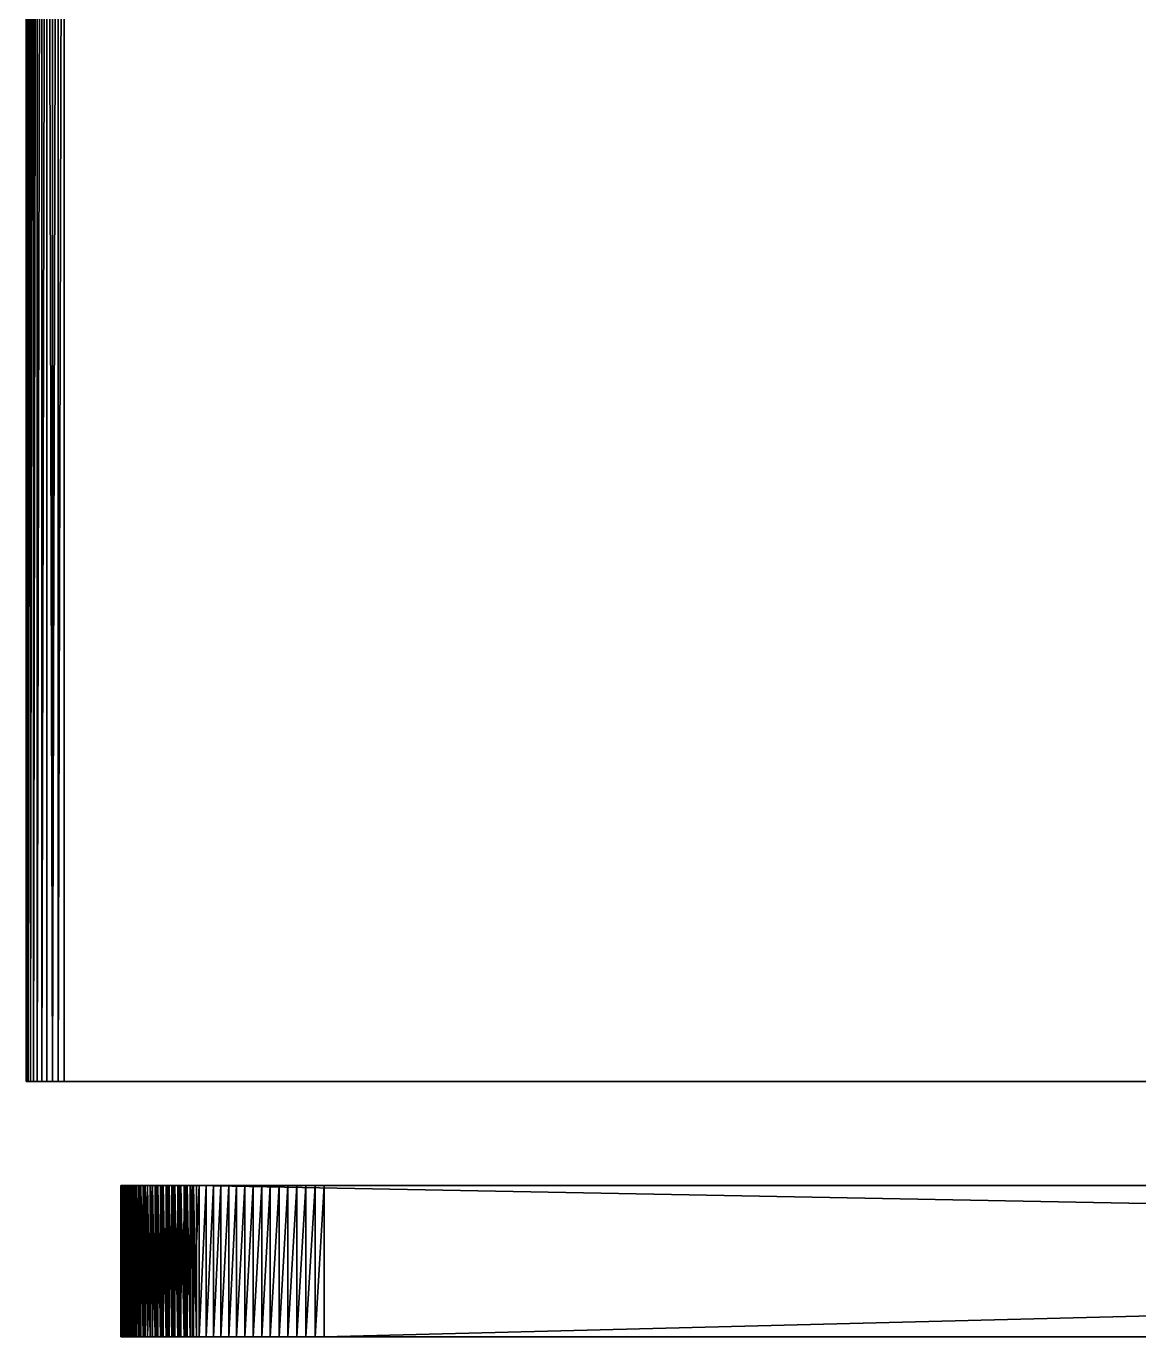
# Model space of a CAD drawing. Extents: x 15456 to 15896, y 31091 to 32891.
# Drawn here: x 15456.5 to 15515.3, y 31091.4 to 31160.6 of the extents above; entities that cross this region are included whole.
import ezdxf

# ---------------------------------------------------------------- set-up
doc = ezdxf.new("R2010")
doc.units = 0
doc.header["$MEASUREMENT"] = 0
doc.layers.get('0').update_dxf_attribs({"linetype": 'CONTINUOUS'})
doc.layers.add('ARCHITEKTURA_OBECN_', color=7, linetype='CONTINUOUS')

# ---------------------------------------------------------------- blocks, each defined once
blk = doc.blocks.new('*X1')
at = {"layer": 'ARCHITEKTURA_OBECN_', "color": 0, "linetype": 'Continuous'}
mesh = blk.add_polyface(dxfattribs=at)
corners = [(15462.455, 31099.358, 401.102), (15462.105, 31099.358, 402.014), (15465.239, 31099.358, 397.126), (15461.83, 31099.358, 402.952), (15461.633, 31099.358, 403.909), (15461.513, 31099.358, 404.878), (15461.474, 31099.358, 405.855), (15461.474, 31099.358, 451.05), (15461.487, 31099.358, 451.38), (15461.528, 31099.358, 451.708), (15461.596, 31099.358, 452.032), (15461.69, 31099.358, 452.349), (15461.811, 31099.358, 452.657), (15461.956, 31099.358, 452.954), (15462.125, 31099.358, 453.238), (15462.317, 31099.358, 453.507), (15462.531, 31099.358, 453.759), (15462.765, 31099.358, 453.993), (15463.017, 31099.358, 454.206), (15463.286, 31099.358, 454.398), (15463.57, 31099.358, 454.568), (15463.867, 31099.358, 454.713), (15464.175, 31099.358, 454.833), (15464.492, 31099.358, 454.927), (15464.815, 31099.358, 454.995), (15465.143, 31099.358, 455.036), (15465.474, 31099.358, 455.05), (15581.769, 31099.358, 414.905), (15581.547, 31099.358, 414.502), (15581.36, 31099.358, 414.081), (15472.219, 31099.358, 393.92), (15471.253, 31099.358, 394.062), (15470.3, 31099.358, 394.282), (15469.369, 31099.358, 394.578), (15468.466, 31099.358, 394.95), (15467.595, 31099.358, 395.393), (15466.763, 31099.358, 395.906), (15465.976, 31099.358, 396.485)]
mesh.append_faces([[corners[k] for k in face] for face in [(29, 30, 26)]], dxfattribs={"vtx0": -1, "vtx1": -1, "vtx2": -1, "color": 0})
mesh.append_faces([[corners[k] for k in face] for face in [(0, 1, 2), (1, 3, 2), (3, 4, 2), (4, 5, 2), (5, 6, 2), (6, 7, 2), (7, 8, 2), (8, 9, 2), (9, 10, 2), (10, 11, 2), (11, 12, 2), (12, 13, 2), (13, 14, 2), (14, 15, 2), (15, 16, 2), (16, 17, 2), (17, 18, 2), (18, 19, 2), (19, 20, 2), (20, 21, 2), (21, 22, 2), (22, 23, 2), (23, 24, 2), (24, 25, 2), (25, 26, 2), (27, 28, 26), (28, 29, 26), (30, 31, 26), (31, 32, 26), (32, 33, 26), (33, 34, 26), (34, 35, 26), (35, 36, 26), (36, 37, 26), (37, 2, 26)]], dxfattribs={"vtx1": -1, "vtx2": -1, "color": 0})
mesh = blk.add_polyface(dxfattribs=at)
corners = [(15461.474, 31099.358, 451.05), (15461.474, 31091.358, 451.05), (15461.48, 31091.358, 451.215), (15461.48, 31099.358, 451.215), (15461.487, 31091.358, 451.38), (15461.487, 31099.358, 451.38)]
mesh.append_faces([[corners[k] for k in face] for face in [(3, 0, 2), (2, 4, 3)]], dxfattribs={"vtx1": -1, "vtx2": -1, "color": 0})
mesh.append_faces([[corners[k] for k in face] for face in [(0, 1, 2), (4, 5, 3)]], dxfattribs={"vtx2": -1, "color": 0})
mesh = blk.add_polyface(dxfattribs=at)
corners = [(15461.474, 31099.358, 405.855), (15461.474, 31091.358, 405.855), (15461.474, 31091.358, 451.05), (15461.474, 31099.358, 451.05)]
mesh.append_faces([[corners[k] for k in face] for face in [(3, 0, 2)]], dxfattribs={"vtx1": -1, "color": 0})
mesh.append_faces([[corners[k] for k in face] for face in [(0, 1, 2)]], dxfattribs={"vtx2": -1, "color": 0})
mesh = blk.add_polyface(dxfattribs=at)
corners = [(15461.513, 31099.358, 404.878), (15461.513, 31091.358, 404.878), (15461.494, 31091.358, 405.367), (15461.494, 31099.358, 405.367), (15461.474, 31091.358, 405.855), (15461.474, 31099.358, 405.855)]
mesh.append_faces([[corners[k] for k in face] for face in [(3, 0, 2), (2, 4, 3)]], dxfattribs={"vtx1": -1, "vtx2": -1, "color": 0})
mesh.append_faces([[corners[k] for k in face] for face in [(0, 1, 2), (4, 5, 3)]], dxfattribs={"vtx2": -1, "color": 0})
mesh = blk.add_polyface(dxfattribs=at)
corners = [(15461.487, 31099.358, 451.38), (15461.487, 31091.358, 451.38), (15461.508, 31091.358, 451.544), (15461.508, 31099.358, 451.544), (15461.528, 31091.358, 451.708), (15461.528, 31099.358, 451.708)]
mesh.append_faces([[corners[k] for k in face] for face in [(3, 0, 2), (2, 4, 3)]], dxfattribs={"vtx1": -1, "vtx2": -1, "color": 0})
mesh.append_faces([[corners[k] for k in face] for face in [(0, 1, 2), (4, 5, 3)]], dxfattribs={"vtx2": -1, "color": 0})
mesh = blk.add_polyface(dxfattribs=at)
corners = [(15461.633, 31099.358, 403.909), (15461.633, 31091.358, 403.909), (15461.573, 31091.358, 404.393), (15461.573, 31099.358, 404.393), (15461.513, 31091.358, 404.878), (15461.513, 31099.358, 404.878)]
mesh.append_faces([[corners[k] for k in face] for face in [(3, 0, 2), (2, 4, 3)]], dxfattribs={"vtx1": -1, "vtx2": -1, "color": 0})
mesh.append_faces([[corners[k] for k in face] for face in [(0, 1, 2), (4, 5, 3)]], dxfattribs={"vtx2": -1, "color": 0})
mesh = blk.add_polyface(dxfattribs=at)
corners = [(15461.528, 31099.358, 451.708), (15461.528, 31091.358, 451.708), (15461.562, 31091.358, 451.87), (15461.562, 31099.358, 451.87), (15461.596, 31091.358, 452.032), (15461.596, 31099.358, 452.032)]
mesh.append_faces([[corners[k] for k in face] for face in [(3, 0, 2), (2, 4, 3)]], dxfattribs={"vtx1": -1, "vtx2": -1, "color": 0})
mesh.append_faces([[corners[k] for k in face] for face in [(0, 1, 2), (4, 5, 3)]], dxfattribs={"vtx2": -1, "color": 0})
mesh = blk.add_polyface(dxfattribs=at)
corners = [(15461.596, 31099.358, 452.032), (15461.596, 31091.358, 452.032), (15461.643, 31091.358, 452.19), (15461.643, 31099.358, 452.19), (15461.69, 31091.358, 452.349), (15461.69, 31099.358, 452.349)]
mesh.append_faces([[corners[k] for k in face] for face in [(3, 0, 2), (2, 4, 3)]], dxfattribs={"vtx1": -1, "vtx2": -1, "color": 0})
mesh.append_faces([[corners[k] for k in face] for face in [(0, 1, 2), (4, 5, 3)]], dxfattribs={"vtx2": -1, "color": 0})
mesh = blk.add_polyface(dxfattribs=at)
corners = [(15461.83, 31099.358, 402.952), (15461.83, 31091.358, 402.952), (15461.731, 31091.358, 403.43), (15461.731, 31099.358, 403.43), (15461.633, 31091.358, 403.909), (15461.633, 31099.358, 403.909)]
mesh.append_faces([[corners[k] for k in face] for face in [(3, 0, 2), (2, 4, 3)]], dxfattribs={"vtx1": -1, "vtx2": -1, "color": 0})
mesh.append_faces([[corners[k] for k in face] for face in [(0, 1, 2), (4, 5, 3)]], dxfattribs={"vtx2": -1, "color": 0})
mesh = blk.add_polyface(dxfattribs=at)
corners = [(15461.69, 31099.358, 452.349), (15461.69, 31091.358, 452.349), (15461.75, 31091.358, 452.503), (15461.75, 31099.358, 452.503), (15461.811, 31091.358, 452.657), (15461.811, 31099.358, 452.657)]
mesh.append_faces([[corners[k] for k in face] for face in [(3, 0, 2), (2, 4, 3)]], dxfattribs={"vtx1": -1, "vtx2": -1, "color": 0})
mesh.append_faces([[corners[k] for k in face] for face in [(0, 1, 2), (4, 5, 3)]], dxfattribs={"vtx2": -1, "color": 0})
mesh = blk.add_polyface(dxfattribs=at)
corners = [(15461.811, 31099.358, 452.657), (15461.811, 31091.358, 452.657), (15461.883, 31091.358, 452.805), (15461.883, 31099.358, 452.805), (15461.956, 31091.358, 452.954), (15461.956, 31099.358, 452.954)]
mesh.append_faces([[corners[k] for k in face] for face in [(3, 0, 2), (2, 4, 3)]], dxfattribs={"vtx1": -1, "vtx2": -1, "color": 0})
mesh.append_faces([[corners[k] for k in face] for face in [(0, 1, 2), (4, 5, 3)]], dxfattribs={"vtx2": -1, "color": 0})
mesh = blk.add_polyface(dxfattribs=at)
corners = [(15462.105, 31099.358, 402.014), (15462.105, 31091.358, 402.014), (15461.967, 31091.358, 402.483), (15461.967, 31099.358, 402.483), (15461.83, 31091.358, 402.952), (15461.83, 31099.358, 402.952)]
mesh.append_faces([[corners[k] for k in face] for face in [(3, 0, 2), (2, 4, 3)]], dxfattribs={"vtx1": -1, "vtx2": -1, "color": 0})
mesh.append_faces([[corners[k] for k in face] for face in [(0, 1, 2), (4, 5, 3)]], dxfattribs={"vtx2": -1, "color": 0})
mesh = blk.add_polyface(dxfattribs=at)
corners = [(15461.956, 31099.358, 452.954), (15461.956, 31091.358, 452.954), (15462.04, 31091.358, 453.096), (15462.04, 31099.358, 453.096), (15462.125, 31091.358, 453.238), (15462.125, 31099.358, 453.238)]
mesh.append_faces([[corners[k] for k in face] for face in [(3, 0, 2), (2, 4, 3)]], dxfattribs={"vtx1": -1, "vtx2": -1, "color": 0})
mesh.append_faces([[corners[k] for k in face] for face in [(0, 1, 2), (4, 5, 3)]], dxfattribs={"vtx2": -1, "color": 0})
mesh = blk.add_polyface(dxfattribs=at)
corners = [(15462.455, 31099.358, 401.102), (15462.455, 31091.358, 401.102), (15462.28, 31091.358, 401.558), (15462.28, 31099.358, 401.558), (15462.105, 31091.358, 402.014), (15462.105, 31099.358, 402.014)]
mesh.append_faces([[corners[k] for k in face] for face in [(3, 0, 2), (2, 4, 3)]], dxfattribs={"vtx1": -1, "vtx2": -1, "color": 0})
mesh.append_faces([[corners[k] for k in face] for face in [(0, 1, 2), (4, 5, 3)]], dxfattribs={"vtx2": -1, "color": 0})
mesh = blk.add_polyface(dxfattribs=at)
corners = [(15462.125, 31099.358, 453.238), (15462.125, 31091.358, 453.238), (15462.221, 31091.358, 453.372), (15462.221, 31099.358, 453.372), (15462.317, 31091.358, 453.507), (15462.317, 31099.358, 453.507)]
mesh.append_faces([[corners[k] for k in face] for face in [(3, 0, 2), (2, 4, 3)]], dxfattribs={"vtx1": -1, "vtx2": -1, "color": 0})
mesh.append_faces([[corners[k] for k in face] for face in [(0, 1, 2), (4, 5, 3)]], dxfattribs={"vtx2": -1, "color": 0})
mesh = blk.add_polyface(dxfattribs=at)
corners = [(15462.317, 31099.358, 453.507), (15462.317, 31091.358, 453.507), (15462.424, 31091.358, 453.633), (15462.424, 31099.358, 453.633), (15462.531, 31091.358, 453.759), (15462.531, 31099.358, 453.759)]
mesh.append_faces([[corners[k] for k in face] for face in [(3, 0, 2), (2, 4, 3)]], dxfattribs={"vtx1": -1, "vtx2": -1, "color": 0})
mesh.append_faces([[corners[k] for k in face] for face in [(0, 1, 2), (4, 5, 3)]], dxfattribs={"vtx2": -1, "color": 0})
mesh = blk.add_polyface(dxfattribs=at)
corners = [(15462.878, 31099.358, 400.221), (15462.878, 31091.358, 400.221), (15462.667, 31091.358, 400.661), (15462.667, 31099.358, 400.661), (15462.455, 31091.358, 401.102), (15462.455, 31099.358, 401.102)]
mesh.append_faces([[corners[k] for k in face] for face in [(3, 0, 2), (2, 4, 3)]], dxfattribs={"vtx1": -1, "vtx2": -1, "color": 0})
mesh.append_faces([[corners[k] for k in face] for face in [(0, 1, 2), (4, 5, 3)]], dxfattribs={"vtx2": -1, "color": 0})
mesh = blk.add_polyface(dxfattribs=at)
corners = [(15462.531, 31099.358, 453.759), (15462.531, 31091.358, 453.759), (15462.648, 31091.358, 453.876), (15462.648, 31099.358, 453.876), (15462.765, 31091.358, 453.993), (15462.765, 31099.358, 453.993)]
mesh.append_faces([[corners[k] for k in face] for face in [(3, 0, 2), (2, 4, 3)]], dxfattribs={"vtx1": -1, "vtx2": -1, "color": 0})
mesh.append_faces([[corners[k] for k in face] for face in [(0, 1, 2), (4, 5, 3)]], dxfattribs={"vtx2": -1, "color": 0})
mesh = blk.add_polyface(dxfattribs=at)
corners = [(15462.765, 31099.358, 453.993), (15462.765, 31091.358, 453.993), (15462.891, 31091.358, 454.1), (15462.891, 31099.358, 454.1), (15463.017, 31091.358, 454.206), (15463.017, 31099.358, 454.206)]
mesh.append_faces([[corners[k] for k in face] for face in [(3, 0, 2), (2, 4, 3)]], dxfattribs={"vtx1": -1, "vtx2": -1, "color": 0})
mesh.append_faces([[corners[k] for k in face] for face in [(0, 1, 2), (4, 5, 3)]], dxfattribs={"vtx2": -1, "color": 0})
mesh = blk.add_polyface(dxfattribs=at)
corners = [(15463.372, 31099.358, 399.378), (15463.372, 31091.358, 399.378), (15463.125, 31091.358, 399.799), (15463.125, 31099.358, 399.799), (15462.878, 31091.358, 400.221), (15462.878, 31099.358, 400.221)]
mesh.append_faces([[corners[k] for k in face] for face in [(3, 0, 2), (2, 4, 3)]], dxfattribs={"vtx1": -1, "vtx2": -1, "color": 0})
mesh.append_faces([[corners[k] for k in face] for face in [(0, 1, 2), (4, 5, 3)]], dxfattribs={"vtx2": -1, "color": 0})
mesh = blk.add_polyface(dxfattribs=at)
corners = [(15463.017, 31099.358, 454.206), (15463.017, 31091.358, 454.206), (15463.151, 31091.358, 454.302), (15463.151, 31099.358, 454.302), (15463.286, 31091.358, 454.398), (15463.286, 31099.358, 454.398)]
mesh.append_faces([[corners[k] for k in face] for face in [(3, 0, 2), (2, 4, 3)]], dxfattribs={"vtx1": -1, "vtx2": -1, "color": 0})
mesh.append_faces([[corners[k] for k in face] for face in [(0, 1, 2), (4, 5, 3)]], dxfattribs={"vtx2": -1, "color": 0})
mesh = blk.add_polyface(dxfattribs=at)
corners = [(15463.286, 31099.358, 454.398), (15463.286, 31091.358, 454.398), (15463.428, 31091.358, 454.483), (15463.428, 31099.358, 454.483), (15463.57, 31091.358, 454.568), (15463.57, 31099.358, 454.568)]
mesh.append_faces([[corners[k] for k in face] for face in [(3, 0, 2), (2, 4, 3)]], dxfattribs={"vtx1": -1, "vtx2": -1, "color": 0})
mesh.append_faces([[corners[k] for k in face] for face in [(0, 1, 2), (4, 5, 3)]], dxfattribs={"vtx2": -1, "color": 0})
mesh = blk.add_polyface(dxfattribs=at)
corners = [(15463.932, 31099.358, 398.577), (15463.932, 31091.358, 398.577), (15463.652, 31091.358, 398.977), (15463.652, 31099.358, 398.977), (15463.372, 31091.358, 399.378), (15463.372, 31099.358, 399.378)]
mesh.append_faces([[corners[k] for k in face] for face in [(3, 0, 2), (2, 4, 3)]], dxfattribs={"vtx1": -1, "vtx2": -1, "color": 0})
mesh.append_faces([[corners[k] for k in face] for face in [(0, 1, 2), (4, 5, 3)]], dxfattribs={"vtx2": -1, "color": 0})
mesh = blk.add_polyface(dxfattribs=at)
corners = [(15463.57, 31099.358, 454.568), (15463.57, 31091.358, 454.568), (15463.718, 31091.358, 454.64), (15463.718, 31099.358, 454.64), (15463.867, 31091.358, 454.713), (15463.867, 31099.358, 454.713)]
mesh.append_faces([[corners[k] for k in face] for face in [(3, 0, 2), (2, 4, 3)]], dxfattribs={"vtx1": -1, "vtx2": -1, "color": 0})
mesh.append_faces([[corners[k] for k in face] for face in [(0, 1, 2), (4, 5, 3)]], dxfattribs={"vtx2": -1, "color": 0})
mesh = blk.add_polyface(dxfattribs=at)
corners = [(15463.867, 31099.358, 454.713), (15463.867, 31091.358, 454.713), (15464.021, 31091.358, 454.773), (15464.021, 31099.358, 454.773), (15464.175, 31091.358, 454.833), (15464.175, 31099.358, 454.833)]
mesh.append_faces([[corners[k] for k in face] for face in [(3, 0, 2), (2, 4, 3)]], dxfattribs={"vtx1": -1, "vtx2": -1, "color": 0})
mesh.append_faces([[corners[k] for k in face] for face in [(0, 1, 2), (4, 5, 3)]], dxfattribs={"vtx2": -1, "color": 0})
mesh = blk.add_polyface(dxfattribs=at)
corners = [(15464.556, 31099.358, 397.825), (15464.556, 31091.358, 397.825), (15464.244, 31091.358, 398.201), (15464.244, 31099.358, 398.201), (15463.932, 31091.358, 398.577), (15463.932, 31099.358, 398.577)]
mesh.append_faces([[corners[k] for k in face] for face in [(3, 0, 2), (2, 4, 3)]], dxfattribs={"vtx1": -1, "vtx2": -1, "color": 0})
mesh.append_faces([[corners[k] for k in face] for face in [(0, 1, 2), (4, 5, 3)]], dxfattribs={"vtx2": -1, "color": 0})
mesh = blk.add_polyface(dxfattribs=at)
corners = [(15464.175, 31099.358, 454.833), (15464.175, 31091.358, 454.833), (15464.333, 31091.358, 454.88), (15464.333, 31099.358, 454.88), (15464.492, 31091.358, 454.927), (15464.492, 31099.358, 454.927)]
mesh.append_faces([[corners[k] for k in face] for face in [(3, 0, 2), (2, 4, 3)]], dxfattribs={"vtx1": -1, "vtx2": -1, "color": 0})
mesh.append_faces([[corners[k] for k in face] for face in [(0, 1, 2), (4, 5, 3)]], dxfattribs={"vtx2": -1, "color": 0})
mesh = blk.add_polyface(dxfattribs=at)
corners = [(15464.492, 31099.358, 454.927), (15464.492, 31091.358, 454.927), (15464.653, 31091.358, 454.961), (15464.653, 31099.358, 454.961), (15464.815, 31091.358, 454.995), (15464.815, 31099.358, 454.995)]
mesh.append_faces([[corners[k] for k in face] for face in [(3, 0, 2), (2, 4, 3)]], dxfattribs={"vtx1": -1, "vtx2": -1, "color": 0})
mesh.append_faces([[corners[k] for k in face] for face in [(0, 1, 2), (4, 5, 3)]], dxfattribs={"vtx2": -1, "color": 0})
mesh = blk.add_polyface(dxfattribs=at)
corners = [(15465.239, 31099.358, 397.126), (15465.239, 31091.358, 397.126), (15464.897, 31091.358, 397.476), (15464.897, 31099.358, 397.476), (15464.556, 31091.358, 397.825), (15464.556, 31099.358, 397.825)]
mesh.append_faces([[corners[k] for k in face] for face in [(3, 0, 2), (2, 4, 3)]], dxfattribs={"vtx1": -1, "vtx2": -1, "color": 0})
mesh.append_faces([[corners[k] for k in face] for face in [(0, 1, 2), (4, 5, 3)]], dxfattribs={"vtx2": -1, "color": 0})
mesh = blk.add_polyface(dxfattribs=at)
corners = [(15464.815, 31099.358, 454.995), (15464.815, 31091.358, 454.995), (15464.979, 31091.358, 455.016), (15464.979, 31099.358, 455.016), (15465.143, 31091.358, 455.036), (15465.143, 31099.358, 455.036)]
mesh.append_faces([[corners[k] for k in face] for face in [(3, 0, 2), (2, 4, 3)]], dxfattribs={"vtx1": -1, "vtx2": -1, "color": 0})
mesh.append_faces([[corners[k] for k in face] for face in [(0, 1, 2), (4, 5, 3)]], dxfattribs={"vtx2": -1, "color": 0})
mesh = blk.add_polyface(dxfattribs=at)
corners = [(15465.143, 31099.358, 455.036), (15465.143, 31091.358, 455.036), (15465.308, 31091.358, 455.043), (15465.308, 31099.358, 455.043), (15465.474, 31091.358, 455.05), (15465.474, 31099.358, 455.05)]
mesh.append_faces([[corners[k] for k in face] for face in [(3, 0, 2), (2, 4, 3)]], dxfattribs={"vtx1": -1, "vtx2": -1, "color": 0})
mesh.append_faces([[corners[k] for k in face] for face in [(0, 1, 2), (4, 5, 3)]], dxfattribs={"vtx2": -1, "color": 0})
mesh = blk.add_polyface(dxfattribs=at)
corners = [(15465.976, 31099.358, 396.485), (15465.976, 31091.358, 396.485), (15465.607, 31091.358, 396.806), (15465.607, 31099.358, 396.806), (15465.239, 31091.358, 397.126), (15465.239, 31099.358, 397.126)]
mesh.append_faces([[corners[k] for k in face] for face in [(3, 0, 2), (2, 4, 3)]], dxfattribs={"vtx1": -1, "vtx2": -1, "color": 0})
mesh.append_faces([[corners[k] for k in face] for face in [(0, 1, 2), (4, 5, 3)]], dxfattribs={"vtx2": -1, "color": 0})
mesh = blk.add_polyface(dxfattribs=at)
corners = [(15587.73, 31099.358, 417.411), (15587.277, 31099.358, 417.497), (15465.474, 31099.358, 455.05), (15586.819, 31099.358, 417.545), (15586.358, 31099.358, 417.555), (15585.899, 31099.358, 417.526), (15585.443, 31099.358, 417.459), (15584.995, 31099.358, 417.353), (15584.556, 31099.358, 417.211), (15584.132, 31099.358, 417.033), (15583.724, 31099.358, 416.819), (15583.335, 31099.358, 416.572), (15582.968, 31099.358, 416.294), (15582.625, 31099.358, 415.986), (15582.31, 31099.358, 415.65), (15582.024, 31099.358, 415.289), (15581.769, 31099.358, 414.905), (15581.36, 31099.358, 414.081), (15581.208, 31099.358, 413.646), (15472.219, 31099.358, 393.92), (15581.094, 31099.358, 413.2), (15581.017, 31099.358, 412.745), (15580.978, 31099.358, 412.286), (15580.978, 31099.358, 411.826), (15581.017, 31099.358, 411.367), (15581.094, 31099.358, 410.913), (15581.208, 31099.358, 410.466), (15581.36, 31099.358, 410.031), (15581.547, 31099.358, 409.611), (15581.769, 31099.358, 409.207), (15582.024, 31099.358, 408.823), (15582.31, 31099.358, 408.462), (15582.625, 31099.358, 408.126), (15582.968, 31099.358, 407.818), (15583.335, 31099.358, 407.54), (15583.724, 31099.358, 407.293), (15584.132, 31099.358, 407.08), (15584.556, 31099.358, 406.901), (15584.995, 31099.358, 406.759), (15585.443, 31099.358, 406.653), (15585.899, 31099.358, 406.586)]
mesh.append_faces([[corners[k] for k in face] for face in [(0, 1, 2), (1, 3, 2), (3, 4, 2), (4, 5, 2), (5, 6, 2), (6, 7, 2), (7, 8, 2), (8, 9, 2), (9, 10, 2), (10, 11, 2), (11, 12, 2), (12, 13, 2), (13, 14, 2), (14, 15, 2), (15, 16, 2), (17, 18, 19), (18, 20, 19), (20, 21, 19), (21, 22, 19), (22, 23, 19), (23, 24, 19), (24, 25, 19), (25, 26, 19), (26, 27, 19), (27, 28, 19), (28, 29, 19), (29, 30, 19), (30, 31, 19), (31, 32, 19), (32, 33, 19), (33, 34, 19), (34, 35, 19), (35, 36, 19), (36, 37, 19), (37, 38, 19), (38, 39, 19), (39, 40, 19)]], dxfattribs={"vtx1": -1, "vtx2": -1, "color": 0})
mesh = blk.add_polyface(dxfattribs=at)
corners = [(15675.443, 31099.358, 417.459), (15674.995, 31099.358, 417.353), (15591.897, 31099.358, 412.973), (15674.556, 31099.358, 417.211), (15674.132, 31099.358, 417.033), (15673.724, 31099.358, 416.819), (15673.335, 31099.358, 416.572), (15672.968, 31099.358, 416.294), (15672.625, 31099.358, 415.986), (15672.31, 31099.358, 415.65), (15672.024, 31099.358, 415.289), (15671.769, 31099.358, 414.905), (15671.547, 31099.358, 414.502), (15671.36, 31099.358, 414.081), (15671.208, 31099.358, 413.646), (15671.094, 31099.358, 413.2), (15671.017, 31099.358, 412.745), (15670.978, 31099.358, 412.286), (15591.974, 31099.358, 412.056), (15591.954, 31099.358, 412.516), (15590.154, 31099.358, 416.143), (15589.799, 31099.358, 416.437), (15887.474, 31099.358, 455.051), (15589.421, 31099.358, 416.7), (15589.022, 31099.358, 416.93), (15588.605, 31099.358, 417.126), (15588.173, 31099.358, 417.287), (15587.73, 31099.358, 417.411), (15465.474, 31099.358, 455.05), (15591.801, 31099.358, 410.688), (15591.897, 31099.358, 411.139), (15670.978, 31099.358, 411.826), (15591.954, 31099.358, 411.596), (15676.819, 31099.358, 406.567), (15761.017, 31099.358, 411.367), (15472.219, 31099.358, 393.92), (15761.094, 31099.358, 410.913), (15761.208, 31099.358, 410.466), (15761.36, 31099.358, 410.031), (15761.547, 31099.358, 409.611), (15761.769, 31099.358, 409.207), (15762.024, 31099.358, 408.823), (15787.539, 31099.358, 360.78)]
mesh.append_faces([[corners[k] for k in face] for face in [(33, 34, 35)]], dxfattribs={"vtx0": -1, "vtx1": -1, "vtx2": -1, "color": 0})
mesh.append_faces([[corners[k] for k in face] for face in [(17, 18, 19), (27, 28, 22), (18, 17, 31), (41, 42, 35)]], dxfattribs={"vtx0": -1, "vtx2": -1, "color": 0})
mesh.append_faces([[corners[k] for k in face] for face in [(0, 1, 2), (1, 3, 2), (3, 4, 2), (4, 5, 2), (5, 6, 2), (6, 7, 2), (7, 8, 2), (8, 9, 2), (9, 10, 2), (10, 11, 2), (11, 12, 2), (12, 13, 2), (13, 14, 2), (14, 15, 2), (15, 16, 2), (16, 17, 19), (19, 2, 16), (20, 21, 22), (21, 23, 22), (23, 24, 22), (24, 25, 22), (25, 26, 22), (26, 27, 22), (29, 30, 31), (30, 32, 31), (32, 18, 31), (34, 36, 35), (36, 37, 35), (37, 38, 35), (38, 39, 35), (39, 40, 35), (40, 41, 35)]], dxfattribs={"vtx1": -1, "vtx2": -1, "color": 0})
mesh = blk.add_polyface(dxfattribs=at)
corners = [(15465.474, 31099.358, 455.05), (15465.474, 31091.358, 455.05), (15887.474, 31091.358, 455.051), (15887.474, 31099.358, 455.051)]
mesh.append_faces([[corners[k] for k in face] for face in [(3, 0, 2)]], dxfattribs={"vtx1": -1, "color": 0})
mesh.append_faces([[corners[k] for k in face] for face in [(0, 1, 2)]], dxfattribs={"vtx2": -1, "color": 0})
mesh = blk.add_polyface(dxfattribs=at)
corners = [(15466.763, 31099.358, 395.906), (15466.763, 31091.358, 395.906), (15466.37, 31091.358, 396.196), (15466.37, 31099.358, 396.196), (15465.976, 31091.358, 396.485), (15465.976, 31099.358, 396.485)]
mesh.append_faces([[corners[k] for k in face] for face in [(3, 0, 2), (2, 4, 3)]], dxfattribs={"vtx1": -1, "vtx2": -1, "color": 0})
mesh.append_faces([[corners[k] for k in face] for face in [(0, 1, 2), (4, 5, 3)]], dxfattribs={"vtx2": -1, "color": 0})
mesh = blk.add_polyface(dxfattribs=at)
corners = [(15467.595, 31099.358, 395.393), (15467.595, 31091.358, 395.393), (15467.179, 31091.358, 395.65), (15467.179, 31099.358, 395.65), (15466.763, 31091.358, 395.906), (15466.763, 31099.358, 395.906)]
mesh.append_faces([[corners[k] for k in face] for face in [(3, 0, 2), (2, 4, 3)]], dxfattribs={"vtx1": -1, "vtx2": -1, "color": 0})
mesh.append_faces([[corners[k] for k in face] for face in [(0, 1, 2), (4, 5, 3)]], dxfattribs={"vtx2": -1, "color": 0})
mesh = blk.add_polyface(dxfattribs=at)
corners = [(15468.466, 31099.358, 394.95), (15468.466, 31091.358, 394.95), (15468.03, 31091.358, 395.171), (15468.03, 31099.358, 395.171), (15467.595, 31091.358, 395.393), (15467.595, 31099.358, 395.393)]
mesh.append_faces([[corners[k] for k in face] for face in [(3, 0, 2), (2, 4, 3)]], dxfattribs={"vtx1": -1, "vtx2": -1, "color": 0})
mesh.append_faces([[corners[k] for k in face] for face in [(0, 1, 2), (4, 5, 3)]], dxfattribs={"vtx2": -1, "color": 0})
mesh = blk.add_polyface(dxfattribs=at)
corners = [(15469.369, 31099.358, 394.578), (15469.369, 31091.358, 394.578), (15468.918, 31091.358, 394.764), (15468.918, 31099.358, 394.764), (15468.466, 31091.358, 394.95), (15468.466, 31099.358, 394.95)]
mesh.append_faces([[corners[k] for k in face] for face in [(3, 0, 2), (2, 4, 3)]], dxfattribs={"vtx1": -1, "vtx2": -1, "color": 0})
mesh.append_faces([[corners[k] for k in face] for face in [(0, 1, 2), (4, 5, 3)]], dxfattribs={"vtx2": -1, "color": 0})
mesh = blk.add_polyface(dxfattribs=at)
corners = [(15470.3, 31099.358, 394.282), (15470.3, 31091.358, 394.282), (15469.835, 31091.358, 394.43), (15469.835, 31099.358, 394.43), (15469.369, 31091.358, 394.578), (15469.369, 31099.358, 394.578)]
mesh.append_faces([[corners[k] for k in face] for face in [(3, 0, 2), (2, 4, 3)]], dxfattribs={"vtx1": -1, "vtx2": -1, "color": 0})
mesh.append_faces([[corners[k] for k in face] for face in [(0, 1, 2), (4, 5, 3)]], dxfattribs={"vtx2": -1, "color": 0})
mesh = blk.add_polyface(dxfattribs=at)
corners = [(15471.253, 31099.358, 394.062), (15471.253, 31091.358, 394.062), (15470.776, 31091.358, 394.172), (15470.776, 31099.358, 394.172), (15470.3, 31091.358, 394.282), (15470.3, 31099.358, 394.282)]
mesh.append_faces([[corners[k] for k in face] for face in [(3, 0, 2), (2, 4, 3)]], dxfattribs={"vtx1": -1, "vtx2": -1, "color": 0})
mesh.append_faces([[corners[k] for k in face] for face in [(0, 1, 2), (4, 5, 3)]], dxfattribs={"vtx2": -1, "color": 0})
mesh = blk.add_polyface(dxfattribs=at)
corners = [(15472.219, 31099.358, 393.92), (15472.219, 31091.358, 393.92), (15471.736, 31091.358, 393.991), (15471.736, 31099.358, 393.991), (15471.253, 31091.358, 394.062), (15471.253, 31099.358, 394.062)]
mesh.append_faces([[corners[k] for k in face] for face in [(3, 0, 2), (2, 4, 3)]], dxfattribs={"vtx1": -1, "vtx2": -1, "color": 0})
mesh.append_faces([[corners[k] for k in face] for face in [(0, 1, 2), (4, 5, 3)]], dxfattribs={"vtx2": -1, "color": 0})
mesh = blk.add_polyface(dxfattribs=at)
corners = [(15585.899, 31099.358, 406.586), (15586.358, 31099.358, 406.557), (15472.219, 31099.358, 393.92), (15586.819, 31099.358, 406.567), (15587.277, 31099.358, 406.615), (15670.978, 31099.358, 411.826), (15587.73, 31099.358, 406.701), (15588.173, 31099.358, 406.825), (15588.605, 31099.358, 406.986), (15589.022, 31099.358, 407.182), (15589.421, 31099.358, 407.412), (15589.799, 31099.358, 407.675), (15590.154, 31099.358, 407.969), (15590.483, 31099.358, 408.291), (15590.784, 31099.358, 408.64), (15591.055, 31099.358, 409.012), (15591.293, 31099.358, 409.406), (15591.498, 31099.358, 409.819), (15591.668, 31099.358, 410.247), (15591.801, 31099.358, 410.688), (15671.017, 31099.358, 411.367), (15671.094, 31099.358, 410.913), (15671.208, 31099.358, 410.466), (15671.36, 31099.358, 410.031), (15671.547, 31099.358, 409.611), (15671.769, 31099.358, 409.207), (15672.024, 31099.358, 408.823), (15672.31, 31099.358, 408.462), (15672.625, 31099.358, 408.126), (15672.968, 31099.358, 407.818), (15673.335, 31099.358, 407.54), (15673.724, 31099.358, 407.293), (15674.132, 31099.358, 407.08), (15674.556, 31099.358, 406.901), (15674.995, 31099.358, 406.759), (15675.443, 31099.358, 406.653), (15675.899, 31099.358, 406.586), (15676.358, 31099.358, 406.557), (15676.819, 31099.358, 406.567)]
mesh.append_faces([[corners[k] for k in face] for face in [(4, 5, 2)]], dxfattribs={"vtx0": -1, "vtx1": -1, "vtx2": -1, "color": 0})
mesh.append_faces([[corners[k] for k in face] for face in [(0, 1, 2), (1, 3, 2), (4, 6, 5), (6, 7, 5), (7, 8, 5), (8, 9, 5), (9, 10, 5), (10, 11, 5), (11, 12, 5), (12, 13, 5), (13, 14, 5), (14, 15, 5), (15, 16, 5), (16, 17, 5), (17, 18, 5), (18, 19, 5), (5, 20, 2), (20, 21, 2), (21, 22, 2), (22, 23, 2), (23, 24, 2), (24, 25, 2), (25, 26, 2), (26, 27, 2), (27, 28, 2), (28, 29, 2), (29, 30, 2), (30, 31, 2), (31, 32, 2), (32, 33, 2), (33, 34, 2), (34, 35, 2), (35, 36, 2), (36, 37, 2), (37, 38, 2)]], dxfattribs={"vtx1": -1, "vtx2": -1, "color": 0})
mesh = blk.add_polyface(dxfattribs=at)
corners = [(15787.539, 31099.358, 360.78), (15787.539, 31091.358, 360.78), (15472.219, 31091.358, 393.92), (15472.219, 31099.358, 393.92)]
mesh.append_faces([[corners[k] for k in face] for face in [(3, 0, 2)]], dxfattribs={"vtx1": -1, "color": 0})
mesh.append_faces([[corners[k] for k in face] for face in [(0, 1, 2)]], dxfattribs={"vtx2": -1, "color": 0})
mesh = blk.add_polyface(dxfattribs=at)
corners = [(15461.811, 31091.358, 452.657), (15461.69, 31091.358, 452.349), (15465.474, 31091.358, 455.05), (15461.596, 31091.358, 452.032), (15461.528, 31091.358, 451.708), (15461.487, 31091.358, 451.38), (15461.474, 31091.358, 451.05), (15461.474, 31091.358, 405.855), (15461.513, 31091.358, 404.878), (15461.633, 31091.358, 403.909), (15461.83, 31091.358, 402.952), (15462.105, 31091.358, 402.014), (15462.455, 31091.358, 401.102), (15462.878, 31091.358, 400.221), (15463.372, 31091.358, 399.378), (15463.932, 31091.358, 398.577), (15464.556, 31091.358, 397.825), (15465.239, 31091.358, 397.126), (15465.976, 31091.358, 396.485), (15466.763, 31091.358, 395.906), (15467.595, 31091.358, 395.393), (15468.466, 31091.358, 394.95), (15469.369, 31091.358, 394.578), (15470.3, 31091.358, 394.282), (15471.253, 31091.358, 394.062), (15472.219, 31091.358, 393.92), (15581.36, 31091.358, 414.081), (15581.547, 31091.358, 414.502), (15581.769, 31091.358, 414.905), (15582.024, 31091.358, 415.289), (15582.31, 31091.358, 415.65), (15582.625, 31091.358, 415.986), (15582.968, 31091.358, 416.294), (15583.335, 31091.358, 416.572), (15583.724, 31091.358, 416.819), (15584.132, 31091.358, 417.033), (15584.556, 31091.358, 417.211)]
mesh.append_faces([[corners[k] for k in face] for face in [(26, 2, 25)]], dxfattribs={"vtx0": -1, "vtx1": -1, "vtx2": -1, "color": 0})
mesh.append_faces([[corners[k] for k in face] for face in [(0, 1, 2), (1, 3, 2), (3, 4, 2), (4, 5, 2), (5, 6, 2), (6, 7, 2), (7, 8, 2), (8, 9, 2), (9, 10, 2), (10, 11, 2), (11, 12, 2), (12, 13, 2), (13, 14, 2), (14, 15, 2), (15, 16, 2), (16, 17, 2), (17, 18, 2), (18, 19, 2), (19, 20, 2), (20, 21, 2), (21, 22, 2), (22, 23, 2), (23, 24, 2), (24, 25, 2), (26, 27, 2), (27, 28, 2), (28, 29, 2), (29, 30, 2), (30, 31, 2), (31, 32, 2), (32, 33, 2), (33, 34, 2), (34, 35, 2), (35, 36, 2)]], dxfattribs={"vtx1": -1, "vtx2": -1, "color": 0})
mesh = blk.add_polyface(dxfattribs=at)
corners = [(15586.358, 31091.358, 406.557), (15585.899, 31091.358, 406.586), (15472.219, 31091.358, 393.92), (15585.443, 31091.358, 406.653), (15584.995, 31091.358, 406.759), (15584.556, 31091.358, 406.901), (15584.132, 31091.358, 407.08), (15583.724, 31091.358, 407.293), (15583.335, 31091.358, 407.54), (15582.968, 31091.358, 407.818), (15582.625, 31091.358, 408.126), (15582.31, 31091.358, 408.462), (15582.024, 31091.358, 408.823), (15581.769, 31091.358, 409.207), (15581.547, 31091.358, 409.611), (15581.36, 31091.358, 410.031), (15581.208, 31091.358, 410.466), (15581.094, 31091.358, 410.913), (15581.017, 31091.358, 411.367), (15580.978, 31091.358, 411.826), (15580.978, 31091.358, 412.286), (15581.017, 31091.358, 412.745), (15581.094, 31091.358, 413.2), (15581.208, 31091.358, 413.646), (15581.36, 31091.358, 414.081), (15584.556, 31091.358, 417.211), (15584.995, 31091.358, 417.353), (15465.474, 31091.358, 455.05), (15585.443, 31091.358, 417.459), (15585.899, 31091.358, 417.526), (15586.358, 31091.358, 417.555), (15586.819, 31091.358, 417.545), (15587.277, 31091.358, 417.497), (15671.094, 31091.358, 413.2), (15671.208, 31091.358, 413.646), (15671.36, 31091.358, 414.081), (15671.547, 31091.358, 414.502), (15671.769, 31091.358, 414.905), (15672.024, 31091.358, 415.289)]
mesh.append_faces([[corners[k] for k in face] for face in [(32, 33, 27)]], dxfattribs={"vtx0": -1, "vtx1": -1, "vtx2": -1, "color": 0})
mesh.append_faces([[corners[k] for k in face] for face in [(0, 1, 2), (1, 3, 2), (3, 4, 2), (4, 5, 2), (5, 6, 2), (6, 7, 2), (7, 8, 2), (8, 9, 2), (9, 10, 2), (10, 11, 2), (11, 12, 2), (12, 13, 2), (13, 14, 2), (14, 15, 2), (15, 16, 2), (16, 17, 2), (17, 18, 2), (18, 19, 2), (19, 20, 2), (20, 21, 2), (21, 22, 2), (22, 23, 2), (23, 24, 2), (25, 26, 27), (26, 28, 27), (28, 29, 27), (29, 30, 27), (30, 31, 27), (31, 32, 27), (33, 34, 27), (34, 35, 27), (35, 36, 27), (36, 37, 27), (37, 38, 27)]], dxfattribs={"vtx1": -1, "vtx2": -1, "color": 0})
mesh = blk.add_polyface(dxfattribs=at)
corners = [(15671.017, 31091.358, 411.367), (15670.978, 31091.358, 411.826), (15591.897, 31091.358, 411.139), (15670.978, 31091.358, 412.286), (15671.017, 31091.358, 412.745), (15586.358, 31091.358, 406.557), (15472.219, 31091.358, 393.92), (15787.539, 31091.358, 360.78), (15587.277, 31091.358, 417.497), (15587.73, 31091.358, 417.411), (15671.094, 31091.358, 413.2), (15588.173, 31091.358, 417.287), (15588.605, 31091.358, 417.126), (15589.022, 31091.358, 416.93), (15589.421, 31091.358, 416.7), (15589.799, 31091.358, 416.437), (15590.154, 31091.358, 416.143), (15590.483, 31091.358, 415.821), (15590.784, 31091.358, 415.472), (15591.055, 31091.358, 415.1), (15591.293, 31091.358, 414.706), (15591.498, 31091.358, 414.293), (15591.668, 31091.358, 413.865), (15591.801, 31091.358, 413.424), (15591.897, 31091.358, 412.973), (15591.954, 31091.358, 412.516), (15591.974, 31091.358, 412.056), (15591.954, 31091.358, 411.596), (15672.024, 31091.358, 415.289), (15672.31, 31091.358, 415.65), (15465.474, 31091.358, 455.05), (15672.625, 31091.358, 415.986), (15672.968, 31091.358, 416.294), (15673.335, 31091.358, 416.572), (15673.724, 31091.358, 416.819), (15674.132, 31091.358, 417.033), (15674.556, 31091.358, 417.211), (15674.995, 31091.358, 417.353), (15675.443, 31091.358, 417.459), (15675.899, 31091.358, 417.526), (15676.358, 31091.358, 417.555), (15676.819, 31091.358, 417.545)]
mesh.append_faces([[corners[k] for k in face] for face in [(5, 6, 7)]], dxfattribs={"vtx0": -1, "vtx2": -1, "color": 0})
mesh.append_faces([[corners[k] for k in face] for face in [(0, 1, 2), (1, 3, 2), (3, 4, 2), (8, 9, 10), (9, 11, 10), (11, 12, 10), (12, 13, 10), (13, 14, 10), (14, 15, 10), (15, 16, 10), (16, 17, 10), (17, 18, 10), (18, 19, 10), (19, 20, 10), (20, 21, 10), (21, 22, 10), (22, 23, 10), (23, 24, 10), (24, 25, 10), (25, 26, 10), (26, 27, 4), (27, 2, 4), (28, 29, 30), (29, 31, 30), (31, 32, 30), (32, 33, 30), (33, 34, 30), (34, 35, 30), (35, 36, 30), (36, 37, 30), (37, 38, 30), (38, 39, 30), (39, 40, 30), (40, 41, 30)]], dxfattribs={"vtx1": -1, "vtx2": -1, "color": 0})
mesh = blk.add_polyface(dxfattribs=at)
corners = [(15760.978, 31091.358, 411.826), (15681.897, 31091.358, 411.139), (15681.801, 31091.358, 410.688), (15675.443, 31091.358, 406.653), (15591.897, 31091.358, 411.139), (15787.539, 31091.358, 360.78), (15674.995, 31091.358, 406.759), (15674.556, 31091.358, 406.901), (15674.132, 31091.358, 407.08), (15673.724, 31091.358, 407.293), (15673.335, 31091.358, 407.54), (15672.968, 31091.358, 407.818), (15672.625, 31091.358, 408.126), (15672.31, 31091.358, 408.462), (15672.024, 31091.358, 408.823), (15671.769, 31091.358, 409.207), (15671.547, 31091.358, 409.611), (15671.36, 31091.358, 410.031), (15671.208, 31091.358, 410.466), (15671.094, 31091.358, 410.913), (15671.017, 31091.358, 411.367), (15591.801, 31091.358, 410.688), (15591.668, 31091.358, 410.247), (15591.498, 31091.358, 409.819), (15591.293, 31091.358, 409.406), (15591.055, 31091.358, 409.012), (15590.784, 31091.358, 408.64), (15590.483, 31091.358, 408.291), (15590.154, 31091.358, 407.969), (15589.799, 31091.358, 407.675), (15589.421, 31091.358, 407.412), (15589.022, 31091.358, 407.182), (15588.605, 31091.358, 406.986), (15588.173, 31091.358, 406.825), (15587.73, 31091.358, 406.701), (15587.277, 31091.358, 406.615), (15586.819, 31091.358, 406.567), (15586.358, 31091.358, 406.557), (15591.974, 31091.358, 412.056), (15671.017, 31091.358, 412.745), (15671.094, 31091.358, 413.2), (15676.819, 31091.358, 417.545), (15887.474, 31091.358, 455.051), (15465.474, 31091.358, 455.05)]
mesh.append_faces([[corners[k] for k in face] for face in [(3, 4, 5)]], dxfattribs={"vtx0": -1, "vtx1": -1, "vtx2": -1, "color": 0})
mesh.append_faces([[corners[k] for k in face] for face in [(0, 1, 2), (5, 4, 21), (38, 39, 40), (41, 42, 43)]], dxfattribs={"vtx0": -1, "vtx2": -1, "color": 0})
mesh.append_faces([[corners[k] for k in face] for face in [(3, 6, 4), (6, 7, 4), (7, 8, 4), (8, 9, 4), (9, 10, 4), (10, 11, 4), (11, 12, 4), (12, 13, 4), (13, 14, 4), (14, 15, 4), (15, 16, 4), (16, 17, 4), (17, 18, 4), (18, 19, 4), (19, 20, 4), (21, 22, 5), (22, 23, 5), (23, 24, 5), (24, 25, 5), (25, 26, 5), (26, 27, 5), (27, 28, 5), (28, 29, 5), (29, 30, 5), (30, 31, 5), (31, 32, 5), (32, 33, 5), (33, 34, 5), (34, 35, 5), (35, 36, 5), (36, 37, 5)]], dxfattribs={"vtx1": -1, "vtx2": -1, "color": 0})
blk = doc.blocks.new('*X7')
at = {"layer": 'ARCHITEKTURA_OBECN_', "color": 25, "linetype": 'Continuous'}
mesh = blk.add_polyface(dxfattribs=at)
corners = [(15456.498, 31104.848, 456.369), (15456.571, 31104.848, 456.674), (15456.571, 31221.848, 456.674), (15456.498, 31221.848, 456.369), (15456.474, 31221.848, 456.056), (15456.474, 31104.848, 456.056), (15456.692, 31104.848, 456.964), (15456.692, 31221.848, 456.964), (15456.855, 31104.848, 457.232), (15457.059, 31104.848, 457.47), (15457.059, 31221.848, 457.47), (15456.855, 31221.848, 457.232), (15457.298, 31104.848, 457.674), (15457.566, 31104.848, 457.838), (15457.566, 31221.848, 457.838), (15457.298, 31221.848, 457.674), (15457.855, 31104.848, 457.958), (15457.855, 31221.848, 457.958), (15458.161, 31104.848, 458.032), (15458.474, 31104.848, 458.056), (15458.474, 31221.848, 458.056), (15458.161, 31221.848, 458.032)]
mesh.append_faces([[corners[k] for k in face] for face in [(0, 2, 3), (3, 5, 0), (2, 6, 7), (8, 10, 11), (11, 6, 8), (12, 14, 15), (15, 9, 12), (14, 16, 17), (18, 20, 21), (21, 16, 18)]], dxfattribs={"vtx0": -1, "color": 25})
mesh.append_faces([[corners[k] for k in face] for face in [(0, 1, 2), (3, 4, 5), (2, 1, 6), (8, 9, 10), (11, 7, 6), (12, 13, 14), (15, 10, 9), (14, 13, 16), (18, 19, 20), (21, 17, 16)]], dxfattribs={"vtx2": -1, "color": 25})
mesh = blk.add_polyface(dxfattribs=at)
corners = [(15456.474, 31221.848, 437.056), (15456.474, 31104.848, 437.056), (15456.474, 31104.848, 456.056), (15456.474, 31221.848, 456.056)]
mesh.append_faces([[corners[k] for k in face] for face in [(3, 0, 2)]], dxfattribs={"vtx1": -1, "color": 25})
mesh.append_faces([[corners[k] for k in face] for face in [(0, 1, 2)]], dxfattribs={"vtx2": -1, "color": 25})
mesh = blk.add_polyface(dxfattribs=at)
corners = [(15456.474, 31221.848, 437.056), (15896.474, 31221.848, 437.056), (15896.474, 31104.848, 437.056), (15456.474, 31104.848, 437.056)]
mesh.append_faces([[corners[k] for k in face] for face in [(3, 0, 2)]], dxfattribs={"vtx1": -1, "color": 25})
mesh.append_faces([[corners[k] for k in face] for face in [(0, 1, 2)]], dxfattribs={"vtx2": -1, "color": 25})
mesh = blk.add_polyface(dxfattribs=at)
corners = [(15458.474, 31221.848, 458.056), (15458.474, 31104.848, 458.056), (15894.474, 31104.848, 458.056), (15894.474, 31221.848, 458.056)]
mesh.append_faces([[corners[k] for k in face] for face in [(3, 0, 2)]], dxfattribs={"vtx1": -1, "color": 25})
mesh.append_faces([[corners[k] for k in face] for face in [(0, 1, 2)]], dxfattribs={"vtx2": -1, "color": 25})
mesh = blk.add_polyface(dxfattribs=at)
corners = [(15456.474, 31104.848, 437.056), (15896.474, 31104.848, 437.056), (15896.474, 31104.848, 456.056), (15895.092, 31104.848, 457.958), (15894.786, 31104.848, 458.032), (15894.474, 31104.848, 458.056), (15895.382, 31104.848, 457.838), (15895.649, 31104.848, 457.674), (15895.888, 31104.848, 457.47), (15896.092, 31104.848, 457.232), (15896.256, 31104.848, 456.964), (15896.376, 31104.848, 456.674), (15896.449, 31104.848, 456.369), (15458.474, 31104.848, 458.056), (15456.474, 31104.848, 456.056), (15456.571, 31104.848, 456.674), (15456.498, 31104.848, 456.369), (15456.692, 31104.848, 456.964), (15456.855, 31104.848, 457.232), (15457.059, 31104.848, 457.47), (15457.298, 31104.848, 457.674), (15457.566, 31104.848, 457.838), (15457.855, 31104.848, 457.958), (15458.161, 31104.848, 458.032)]
mesh.append_faces([[corners[k] for k in face] for face in [(13, 14, 2)]], dxfattribs={"vtx0": -1, "vtx1": -1, "vtx2": -1, "color": 25})
mesh.append_faces([[corners[k] for k in face] for face in [(12, 11, 5), (2, 12, 5), (5, 13, 2), (23, 22, 14), (13, 23, 14), (14, 0, 2)]], dxfattribs={"vtx1": -1, "vtx2": -1, "color": 25})
mesh.append_faces([[corners[k] for k in face] for face in [(0, 1, 2)]], dxfattribs={"vtx2": -1, "color": 25})

msp = doc.modelspace()

# ---------------------------------------------------------------- block references
at = {"linetype": 'Continuous'}
for name in ['*X7', '*X1']:
    msp.add_blockref(name, (0, 0), dxfattribs=at)

doc.saveas('drawing.dxf')
